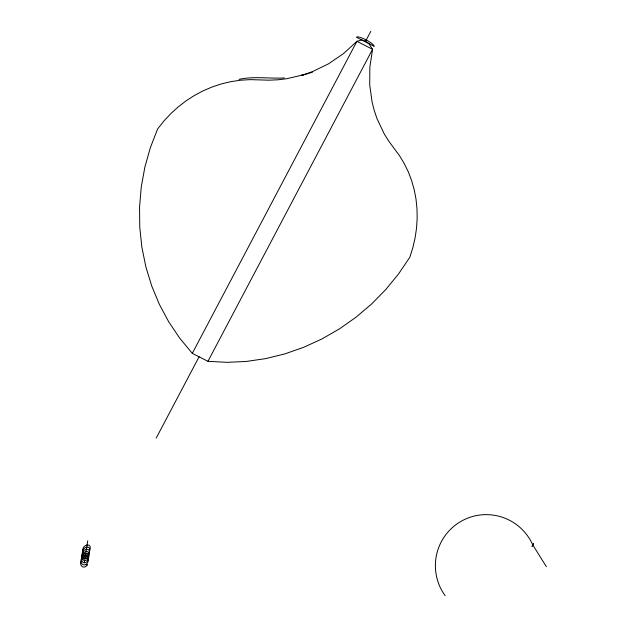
<?xml version="1.0" encoding="UTF-8"?>
<svg xmlns="http://www.w3.org/2000/svg" width="627" height="627" viewBox="0 0 627 627"><rect width="100%" height="100%" fill="white"/><g stroke="black" fill="none" stroke-linecap="round" stroke-linejoin="round"><path stroke-width="0.94" d="M84.245 562.889L87.741 540.795M365.4 41.186L368.841 43.553L372.563 49.29L369.859 67.113L369.711 84.857L372.109 102.17L374.264 110.556L377.023 118.699L384.351 134.107L388.865 141.294L399.43 155.567L404.243 163.537L408.334 171.939L411.673 180.725L414.243 189.832L416.022 199.206L416.994 208.775L417.167 218.47L416.524 228.236L415.074 238.009L412.832 247.712L409.807 257.289L398.513 273.991L385.683 289.65L371.466 304.119L355.987 317.238L339.426 328.893L321.933 338.948L303.695 347.303L284.893 353.879L265.723 358.605L246.372 361.442L227.052 362.343L207.945 361.317L192.301 353.346L179.792 338.274L168.788 321.925L159.415 304.463L151.75 286.061L145.887 266.922L141.874 247.234L139.75 227.186L139.555 206.996L141.271 186.87L144.892 167.001L150.378 147.604L157.667 128.864L163.96 120.948L170.834 113.605L178.24 106.872L186.141 100.798L194.48 95.429L203.195 90.797L212.232 86.941L221.527 83.877L231.018 81.62L240.643 80.201L250.338 79.629L268.889 80.185L277.745 79.809L286.555 78.767L303.883 74.707L312.309 71.705L328.47 63.852L343.447 53.656L356.92 41.319L361.771 39.948L365.4 41.186L365.306 41.75L370.792 31.35M192.301 353.346L356.92 41.319L372.563 49.29L207.945 361.317M156.194 438.108L199.112 356.755M309.785 73.038L312.528 72.058M308.852 73.288L301.407 75.326A43.294 8.888 27.8 0 1 303.084 75.342M238.989 79.37C253.966 76.032 269.226 78.822 284.344 77.944M87.192 564.99C88.235 564.676 84.52 563.744 87.192 564.99A4.271 3.566 -73.3 0 1 82.137 566.557A4.271 3.566 -73.3 0 1 81.291 560.797A4.271 3.096 -43.5 0 1 86.51 558.234A4.271 3.096 -43.5 0 1 87.545 562.795A4.271 3.566 -73.3 0 1 82.482 564.363A4.271 3.566 -73.3 0 1 81.643 558.602A4.271 3.096 -43.5 0 1 86.855 556.047A4.271 3.096 -43.5 0 1 87.89 560.609A4.271 3.566 -73.3 0 1 82.827 562.168A4.271 3.566 -73.3 0 1 81.988 556.415A4.271 3.096 -43.5 0 1 87.208 553.853A4.271 3.096 -43.5 0 1 88.235 558.414A4.271 3.566 -73.3 0 1 83.179 559.982A4.271 3.566 -73.3 0 1 82.333 554.221A4.271 3.096 -43.5 0 1 87.553 551.658A4.271 3.096 -43.5 0 1 88.587 556.22A4.271 3.566 -73.3 0 1 83.524 557.787A4.271 3.566 -73.3 0 1 82.678 552.034A4.271 3.096 -43.5 0 1 87.898 549.471A4.271 3.096 -43.5 0 1 88.932 554.033A4.271 3.566 -73.3 0 1 83.869 555.593A4.271 3.566 -73.3 0 1 83.03 549.84A4.271 3.096 -43.5 0 1 88.242 547.277A4.271 3.096 -43.5 0 1 89.277 551.838A4.271 3.566 -73.3 0 1 84.222 553.406A4.271 3.566 -73.3 0 1 83.375 547.645A4.271 3.096 -43.5 0 1 88.595 545.082A4.271 3.096 -43.5 0 1 89.622 549.644M546.368 566.714L532.817 544.973A51.108 50.912 78.4 0 0 460.861 521.437A51.108 50.912 78.4 0 0 445.076 595.65M532.072 546.313L533.585 543.452L532.072 546.313M374.045 46.202L356.567 37.299A9.828 2.022 27.8 0 1 365.643 39.65A9.828 2.022 27.8 0 1 374.045 46.202"/></g></svg>
